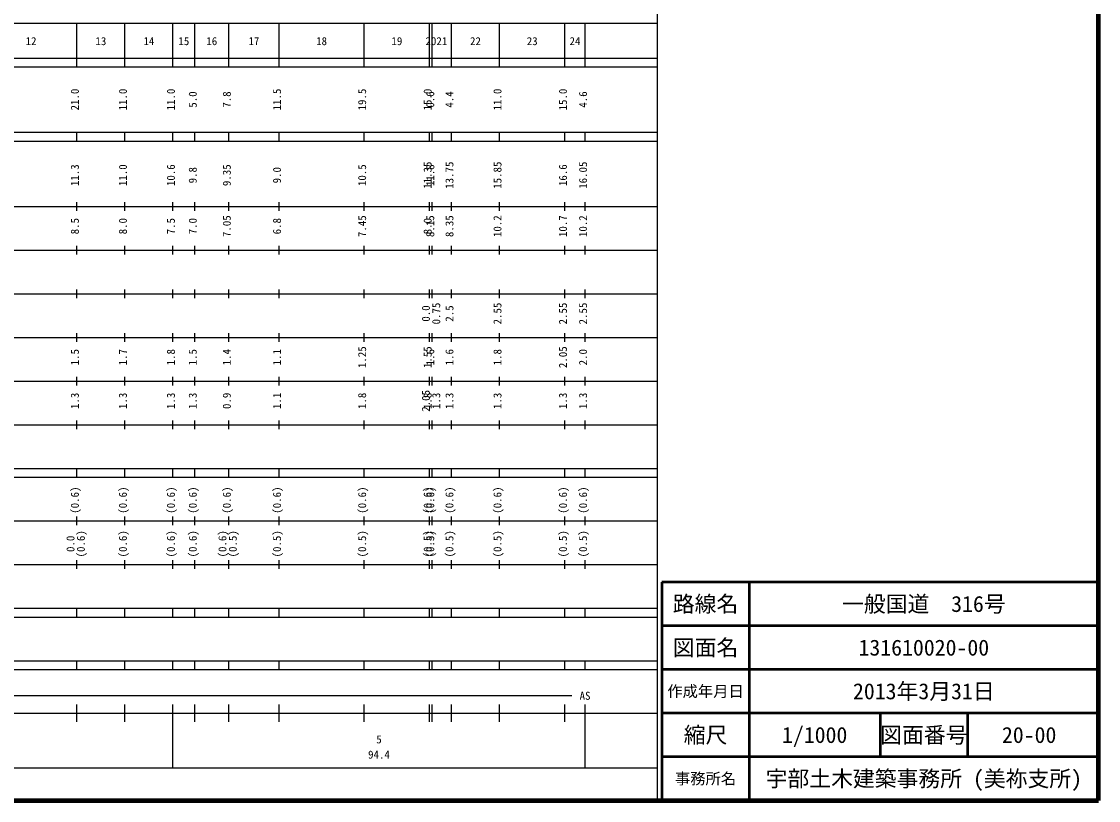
# Model space of a CAD drawing. Units: millimetres on the paper, enlarged 1000 times. Extents: x 40000 to 680000, y 20000 to 380000.
# Drawn here: x 433325 to 680000, y 20000 to 198357 of the extents above; entities that cross this region are included whole.
import ezdxf
from ezdxf.enums import TextEntityAlignment as Align

# ---------------------------------------------------------------- set-up
doc = ezdxf.new("R2010")
doc.units = ezdxf.units.MM
doc.header["$LTSCALE"] = 1000
for name, color, linetype, lineweight in [('M-TTL', 2, 'Continuous', 140), ('M-TTL-BAND', 7, 'Continuous', 25), ('M-TTL-FRAM', 2, 'Continuous', 50), ('M-TTL-LINE', 7, 'Continuous', 50)]:
    doc.layers.add(name, color=color, linetype=linetype, lineweight=lineweight)
doc.layers.add('M-TTL-TXT', color=7, linetype='Continuous')
doc.styles.add('ＭＳ ゴシック', font='')
doc.styles.get('ＭＳ ゴシック').set_extended_font_data('MS Gothic')

msp = doc.modelspace()

# ---------------------------------------------------------------- linework, layer by layer
at = {"layer": 'M-TTL'}
for p, q in [((680000, 20000), (680000, 380000)), ((40000, 20000), (680000, 20000))]:
    msp.add_line(p, q, dxfattribs=at)
at = {"layer": 'M-TTL-BAND'}
for p, q in [((579000, 20000), (579000, 370000)), ((68000, 198000), (579000, 198000)), ((446000, 188000), (446000, 198000)), ((457000, 188000), (457000, 198000)), ((468000, 188000), (468000, 198000)), ((473000, 188000), (473000, 198000)), ((480800, 188000), (480800, 198000)), ((492300, 188000), (492300, 198000)), ((511800, 188000), (511800, 198000)), ((526800, 188000), (526800, 198000)), ((527400, 188000), (527400, 198000)), ((531800, 188000), (531800, 198000)), ((542800, 188000), (542800, 198000)), ((557800, 188000), (557800, 198000)), ((562400, 188000), (562400, 198000)), ((40000, 190000), (579000, 190000)), ((40000, 188000), (579000, 188000)), ((40000, 173000), (579000, 173000)), ((446000, 171000), (446000, 173000)), ((457000, 171000), (457000, 173000)), ((468000, 171000), (468000, 173000)), ((473000, 171000), (473000, 173000)), ((480800, 171000), (480800, 173000)), ((492300, 171000), (492300, 173000)), ((511800, 171000), (511800, 173000)), ((526800, 171000), (526800, 173000)), ((527400, 171000), (527400, 173000)), ((531800, 171000), (531800, 173000)), ((542800, 171000), (542800, 173000)), ((557800, 171000), (557800, 173000)), ((562400, 171000), (562400, 173000)), ((40000, 171000), (579000, 171000)), ((40000, 156000), (579000, 156000)), ((446000, 155000), (446000, 157000)), ((457000, 155000), (457000, 157000)), ((468000, 155000), (468000, 157000)), ((473000, 155000), (473000, 157000)), ((480800, 155000), (480800, 157000)), ((492300, 155000), (492300, 157000)), ((511800, 155000), (511800, 157000)), ((526800, 155000), (526800, 157000)), ((527400, 155000), (527400, 157000)), ((531800, 155000), (531800, 157000)), ((542800, 155000), (542800, 157000)), ((557800, 155000), (557800, 157000)), ((562400, 155000), (562400, 157000)), ((46000, 146000), (579000, 146000)), ((446000, 145000), (446000, 147000)), ((457000, 145000), (457000, 147000)), ((468000, 145000), (468000, 147000)), ((473000, 145000), (473000, 147000)), ((480800, 145000), (480800, 147000)), ((492300, 145000), (492300, 147000)), ((511800, 145000), (511800, 147000)), ((526800, 145000), (526800, 147000)), ((527400, 145000), (527400, 147000)), ((531800, 145000), (531800, 147000)), ((542800, 145000), (542800, 147000)), ((557800, 145000), (557800, 147000)), ((562400, 145000), (562400, 147000)), ((52000, 136000), (579000, 136000)), ((446000, 135000), (446000, 137000)), ((457000, 135000), (457000, 137000)), ((468000, 135000), (468000, 137000)), ((473000, 135000), (473000, 137000)), ((480800, 135000), (480800, 137000)), ((492300, 135000), (492300, 137000)), ((511800, 135000), (511800, 137000)), ((526800, 135000), (526800, 137000)), ((527400, 135000), (527400, 137000)), ((531800, 135000), (531800, 137000)), ((542800, 135000), (542800, 137000)), ((557800, 135000), (557800, 137000)), ((562400, 135000), (562400, 137000)), ((46000, 126000), (579000, 126000)), ((446000, 125000), (446000, 127000)), ((457000, 125000), (457000, 127000)), ((468000, 125000), (468000, 127000)), ((473000, 125000), (473000, 127000)), ((480800, 125000), (480800, 127000)), ((492300, 125000), (492300, 127000)), ((511800, 125000), (511800, 127000)), ((526800, 125000), (526800, 127000)), ((527400, 125000), (527400, 127000)), ((531800, 125000), (531800, 127000)), ((542800, 125000), (542800, 127000)), ((557800, 125000), (557800, 127000)), ((562400, 125000), (562400, 127000)), ((52000, 116000), (579000, 116000)), ((446000, 115000), (446000, 117000)), ((457000, 115000), (457000, 117000)), ((468000, 115000), (468000, 117000)), ((473000, 115000), (473000, 117000)), ((480800, 115000), (480800, 117000)), ((492300, 115000), (492300, 117000)), ((511800, 115000), (511800, 117000)), ((526800, 115000), (526800, 117000)), ((527400, 115000), (527400, 117000)), ((531800, 115000), (531800, 117000)), ((542800, 115000), (542800, 117000)), ((557800, 115000), (557800, 117000)), ((562400, 115000), (562400, 117000)), ((446000, 105000), (446000, 107000)), ((457000, 105000), (457000, 107000)), ((468000, 105000), (468000, 107000)), ((473000, 105000), (473000, 107000)), ((480800, 105000), (480800, 107000)), ((492300, 105000), (492300, 107000)), ((511800, 105000), (511800, 107000)), ((526800, 105000), (526800, 107000)), ((527400, 105000), (527400, 107000)), ((531800, 105000), (531800, 107000)), ((542800, 105000), (542800, 107000)), ((557800, 105000), (557800, 107000)), ((562400, 105000), (562400, 107000)), ((46000, 106000), (579000, 106000)), ((40000, 96000), (579000, 96000)), ((40000, 94000), (579000, 94000)), ((446000, 94000), (446000, 96000)), ((457000, 94000), (457000, 96000)), ((468000, 94000), (468000, 96000)), ((473000, 94000), (473000, 96000)), ((480800, 94000), (480800, 96000)), ((492300, 94000), (492300, 96000)), ((511800, 94000), (511800, 96000)), ((526800, 94000), (526800, 96000)), ((527400, 94000), (527400, 96000)), ((531800, 94000), (531800, 96000)), ((542800, 94000), (542800, 96000)), ((557800, 94000), (557800, 96000)), ((562400, 94000), (562400, 96000)), ((49000, 84000), (579000, 84000)), ((446000, 83000), (446000, 85000)), ((457000, 83000), (457000, 85000)), ((468000, 83000), (468000, 85000)), ((473000, 83000), (473000, 85000)), ((480800, 83000), (480800, 85000)), ((492300, 83000), (492300, 85000)), ((511800, 83000), (511800, 85000)), ((526800, 83000), (526800, 85000)), ((527400, 83000), (527400, 85000)), ((531800, 83000), (531800, 85000)), ((542800, 83000), (542800, 85000)), ((557800, 83000), (557800, 85000)), ((562400, 83000), (562400, 85000)), ((446000, 73000), (446000, 75000)), ((457000, 73000), (457000, 75000)), ((468000, 73000), (468000, 75000)), ((473000, 73000), (473000, 75000)), ((480800, 73000), (480800, 75000)), ((492300, 73000), (492300, 75000)), ((511800, 73000), (511800, 75000)), ((526800, 73000), (526800, 75000)), ((527400, 73000), (527400, 75000)), ((531800, 73000), (531800, 75000)), ((542800, 73000), (542800, 75000)), ((557800, 73000), (557800, 75000)), ((562400, 73000), (562400, 75000)), ((40000, 74000), (579000, 74000)), ((40000, 64000), (579000, 64000)), ((40000, 62000), (579000, 62000)), ((446000, 62000), (446000, 64000)), ((457000, 62000), (457000, 64000)), ((468000, 62000), (468000, 64000)), ((473000, 62000), (473000, 64000)), ((480800, 62000), (480800, 64000)), ((492300, 62000), (492300, 64000)), ((511800, 62000), (511800, 64000)), ((526800, 62000), (526800, 64000)), ((527400, 62000), (527400, 64000)), ((531800, 62000), (531800, 64000)), ((542800, 62000), (542800, 64000)), ((557800, 62000), (557800, 64000)), ((562400, 62000), (562400, 64000)), ((40000, 52000), (579000, 52000)), ((446000, 50000), (446000, 52000)), ((457000, 50000), (457000, 52000)), ((468000, 50000), (468000, 52000)), ((473000, 50000), (473000, 52000)), ((480800, 50000), (480800, 52000)), ((492300, 50000), (492300, 52000)), ((511800, 50000), (511800, 52000)), ((526800, 50000), (526800, 52000)), ((527400, 50000), (527400, 52000)), ((531800, 50000), (531800, 52000)), ((542800, 50000), (542800, 52000)), ((557800, 50000), (557800, 52000)), ((562400, 50000), (562400, 52000)), ((40000, 50000), (579000, 50000)), ((71000, 44000), (559400, 44000)), ((446000, 38000), (446000, 42000)), ((457000, 38000), (457000, 42000)), ((468000, 27500), (468000, 42000)), ((473000, 38000), (473000, 42000)), ((480800, 38000), (480800, 42000)), ((492300, 38000), (492300, 42000)), ((511800, 38000), (511800, 42000)), ((526800, 38000), (526800, 42000)), ((527400, 38000), (527400, 42000)), ((531800, 38000), (531800, 42000)), ((542800, 38000), (542800, 42000)), ((557800, 38000), (557800, 42000)), ((562400, 27500), (562400, 42000)), ((40000, 40000), (579000, 40000)), ((68000, 27500), (579000, 27500))]:
    msp.add_line(p, q, dxfattribs=at)
at = {"layer": 'M-TTL-FRAM'}
for p, q in [((680000, 70000), (580000, 70000)), ((580000, 70000), (580000, 20000))]:
    msp.add_line(p, q, dxfattribs=at)
at = {"layer": 'M-TTL-LINE'}
for p, q in [((600000, 70000), (600000, 20000)), ((680000, 60000), (580000, 60000)), ((680000, 50000), (580000, 50000)), ((680000, 40000), (580000, 40000)), ((630000, 40000), (630000, 30000)), ((650000, 40000), (650000, 30000)), ((680000, 30000), (580000, 30000))]:
    msp.add_line(p, q, dxfattribs=at)

# ---------------------------------------------------------------- texts
at = {"layer": 'M-TTL-BAND', "style": 'ＭＳ ゴシック'}
for s, p in [('12', (435500, 192405)), ('13', (451500, 192405)), ('14', (462500, 192405)), ('15', (470500, 192405)), ('16', (476900, 192405)), ('17', (486550, 192405)), ('18', (502050, 192405)), ('19', (519300, 192405)), ('20', (527100, 192405)), ('21', (529600, 192405)), ('22', (537300, 192405)), ('23', (550300, 192405)), ('24', (560100, 192405)), ('AS', (562400, 42500)), ('5', (515200, 32523)), ('94.4', (515200, 29033))]:
    msp.add_text(s, height=1833, dxfattribs=at).set_placement(p, align=Align.BOTTOM_CENTER)
for s, p in [('21.0', (447000, 180500)), ('11.0', (458000, 180500)), ('11.0', (469000, 180500)), ('11.5', (493300, 180500)), ('19.5', (512800, 180500)), ('15.0', (527800, 180500)), ('11.0', (543800, 180500)), ('15.0', (558800, 180500)), ('5.0', (474000, 180500)), ('7.8', (481800, 180500)), ('0.6', (528400, 180500)), ('4.4', (532800, 180500)), ('4.6', (563400, 180500)), ('11.3', (447000, 163174)), ('11.0', (458000, 163174)), ('10.6', (469000, 163174)), ('9.35', (481800, 163174)), ('10.5', (512800, 163174)), ('11.35', (527800, 163174)), ('11.8', (528400, 163174)), ('13.75', (532800, 163174)), ('15.85', (543800, 163174)), ('16.6', (558800, 163174)), ('16.05', (563400, 163174)), ('9.8', (474000, 163174)), ('9.0', (493300, 163174)), ('8.5', (447000, 151500)), ('8.0', (458000, 151500)), ('7.5', (469000, 151500)), ('7.0', (474000, 151500)), ('7.05', (481800, 151500)), ('6.8', (493300, 151500)), ('7.45', (512800, 151500)), ('8.0', (527800, 151500)), ('8.15', (528400, 151500)), ('8.35', (532800, 151500)), ('10.2', (543800, 151500)), ('10.7', (558800, 151500)), ('10.2', (563400, 151500)), ('0.0', (527400, 131500)), ('0.75', (529770, 131500)), ('2.5', (532800, 131500)), ('2.55', (543800, 131500)), ('2.55', (558800, 131500)), ('2.55', (563400, 131500)), ('1.25', (512800, 121500)), ('1.55', (527800, 121500)), ('2.05', (558800, 121500)), ('1.5', (447000, 121500)), ('1.7', (458000, 121500)), ('1.8', (469000, 121500)), ('1.5', (474000, 121500)), ('1.4', (481800, 121500)), ('1.1', (493300, 121500)), ('1.6', (528400, 121500)), ('1.6', (532800, 121500)), ('1.8', (543800, 121500)), ('2.0', (563400, 121500)), ('2.05', (527400, 111500)), ('1.3', (447000, 111500)), ('1.3', (458000, 111500)), ('1.3', (469000, 111500)), ('1.3', (474000, 111500)), ('0.9', (481800, 111500)), ('1.1', (493300, 111500)), ('1.8', (512800, 111500)), ('1.8', (527800, 111500)), ('1.3', (529770, 111500)), ('1.3', (532800, 111500)), ('1.3', (543800, 111500)), ('1.3', (558800, 111500)), ('1.3', (563400, 111500)), ('(0.6)', (447000, 88764)), ('(0.6)', (458000, 88764)), ('(0.6)', (469000, 88764)), ('(0.6)', (474000, 88764)), ('(0.6)', (481800, 88764)), ('(0.6)', (493300, 88764)), ('(0.6)', (512800, 88764)), ('(0.6)', (527800, 88764)), ('(0.6)', (528400, 88764)), ('(0.6)', (532800, 88764)), ('(0.6)', (543800, 88764)), ('(0.6)', (558800, 88764)), ('(0.6)', (563400, 88764)), ('(0.6)', (448370, 78764)), ('(0.6)', (458000, 78764)), ('(0.6)', (469000, 78764)), ('(0.6)', (474000, 78764)), ('(0.6)', (480800, 78764)), ('(0.5)', (483170, 78764)), ('(0.5)', (493300, 78764)), ('(0.5)', (512800, 78764)), ('(0.5)', (527800, 78764)), ('(0.5)', (528400, 78764)), ('(0.5)', (532800, 78764)), ('(0.5)', (543800, 78764)), ('(0.5)', (558800, 78764)), ('(0.5)', (563400, 78764)), ('0.0', (446000, 78764))]:
    msp.add_text(s, height=1833, rotation=90, dxfattribs=at).set_placement(p, align=Align.BOTTOM_CENTER)
at = {"layer": 'M-TTL-TXT', "style": 'ＭＳ ゴシック'}
for s, height, p in [('路線名', 3666, (590000, 65000)), ('路線名', 3666, (590000, 65000)), ('一般国道\u3000316号', 3666, (640000, 65000)), ('図面名', 3666, (590000, 55000)), ('図面名', 3666, (590000, 55000)), ('131610020-00', 3666, (640000, 55000)), ('2013年3月31日', 3666, (640000, 45000)), ('作成年月日', 2566, (590000, 45000)), ('作成年月日', 2566, (590000, 45000)), ('縮尺', 3666, (590000, 35000)), ('縮尺', 3666, (590000, 35000)), ('1/1000', 3666, (615000, 35000)), ('図面番号', 3666, (640000, 35000)), ('図面番号', 3666, (640000, 35000)), ('20-00', 3666, (664125, 35000)), ('宇部土木建築事務所 (美祢支所)', 3666, (640000, 25000)), ('事務所名', 2566, (590000, 25000)), ('事務所名', 2566, (590000, 25000))]:
    msp.add_text(s, height=height, dxfattribs=at).set_placement(p, align=Align.MIDDLE_CENTER)

doc.saveas('drawing.dxf')
